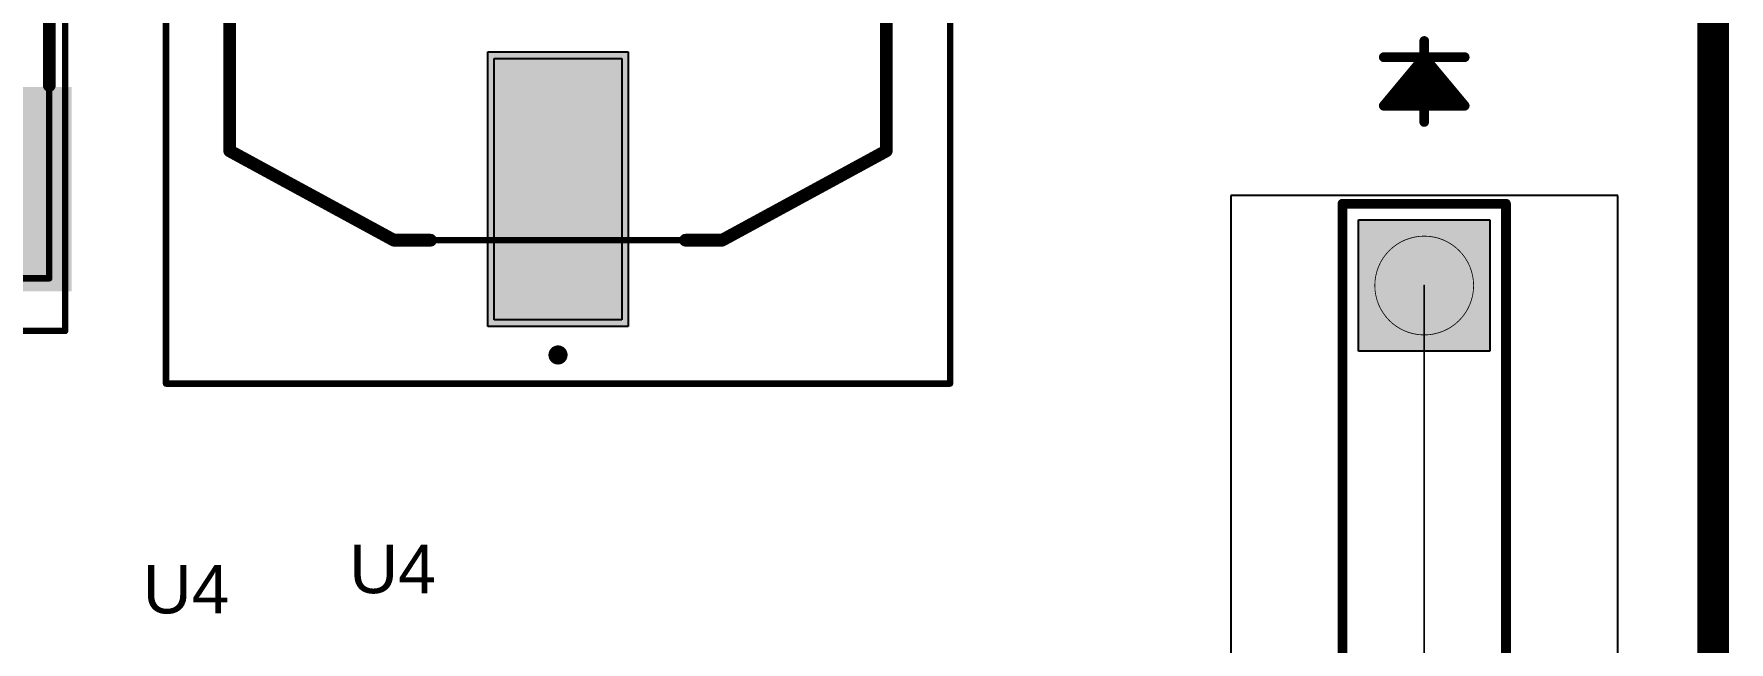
# Model space of a CAD drawing. Header units: millimetres. Extents: x 54 to 247, y 53 to 195.
# Drawn here: x 220 to 246.59, y 99.77 to 109.31 of the extents above; entities that cross this region are included whole.
import ezdxf

# ---------------------------------------------------------------- set-up
doc = ezdxf.new("R2010")
doc.units = ezdxf.units.MM
for name, color, linetype in [('BottomOverlay', 54, 'Continuous'), ('BottomPaste', 16, 'Continuous'), ('BottomSolder', 6, 'Continuous'), ('Mechanical1', 6, 'Continuous'), ('Mechanical10', 56, 'Continuous'), ('Mechanical11', 56, 'Continuous'), ('Mechanical12', 56, 'Continuous'), ('Mechanical13', 56, 'Continuous'), ('Mechanical14', 56, 'Continuous'), ('Mechanical15', 56, 'Continuous'), ('Mechanical4', 56, 'Continuous'), ('Mechanical5', 56, 'Continuous'), ('Mechanical6', 56, 'Continuous'), ('Mechanical9', 56, 'Continuous'), ('PadHoleLayer', 156, 'Continuous'), ('TopOverlay', 2, 'Continuous'), ('TopSolder', 216, 'Continuous')]:
    doc.layers.add(name, color=color, linetype=linetype)
doc.styles.add('Arial', font='arial.ttf', dxfattribs={"height": 0.2})

# ---------------------------------------------------------------- blocks, each defined once
blk = doc.blocks.new('WE_PD2_L_B_227')
at = {"layer": 'BottomPaste'}
blk.add_hatch(color=16, dxfattribs=at).paths.add_polyline_path([(-1, 3.75), (-1, -3.75), (-4, -3.75), (-4, 3.75)])
at = {"layer": 'BottomSolder'}
blk.add_hatch(color=6, dxfattribs=at).paths.add_polyline_path([(-0.898, 3.852), (-0.898, -3.852), (-4.102, -3.852), (-4.102, 3.852)])
at = {"layer": 'BottomOverlay', "const_width": 0.2}
blk.add_lwpolyline([(-0.875, -3.5), (0.875, -3.5)], dxfattribs=at)
at = {"layer": 'BottomOverlay', "const_width": 0.1}
blk.add_lwpolyline([(-0.925, -3.5, 1), (-0.825, -3.5, 1)], format="xyb", close=True, dxfattribs=at)
at = {"layer": 'Mechanical13', "const_width": 0.1}
for points in [[(-3.9, 3.5), (-3.9, -3.5)], [(-3.9, -3.5), (3.9, -3.5)]]:
    blk.add_lwpolyline(points, dxfattribs=at)
at = {"layer": 'Mechanical13', "const_width": 0.05}
blk.add_lwpolyline([(-3.925, -3.5, 1), (-3.875, -3.5, 1)], format="xyb", close=True, dxfattribs=at)
blk.add_lwpolyline([(-3.925, -3.5, 1), (-3.875, -3.5, 1)], format="xyb", close=True, dxfattribs=at)
at = {"layer": 'Mechanical15', "const_width": 0.1}
for points in [[(-4.725, 3.75), (-4.725, -3.75)], [(-4.725, -3.75), (4.725, -3.75)]]:
    blk.add_lwpolyline(points, dxfattribs=at)
at = {"layer": 'Mechanical15', "const_width": 0.05}
blk.add_lwpolyline([(-4.75, -3.75, 1), (-4.7, -3.75, 1)], format="xyb", close=True, dxfattribs=at)
blk.add_lwpolyline([(-4.75, -3.75, 1), (-4.7, -3.75, 1)], format="xyb", close=True, dxfattribs=at)
blk = doc.blocks.new('DO_201AD_STM_B_230')
at = {"layer": 'BottomSolder'}
blk.add_hatch(color=6, dxfattribs=at).paths.add_polyline_path([(-1.0287, 1.0287), (1.0287, 1.0287), (1.0287, -1.0287), (-1.0287, -1.0287)])
at = {"layer": 'PadHoleLayer'}
h = blk.add_hatch(color=156, dxfattribs=at)
edge = h.paths.add_edge_path()
edge.add_arc((0, 0), 0.7747, 0, 360)
at = {"layer": 'TopSolder'}
blk.add_hatch(color=216, dxfattribs=at).paths.add_polyline_path([(-1.0287, 1.0287), (1.0287, 1.0287), (1.0287, -1.0287), (-1.0287, -1.0287)])
at = {"layer": 'BottomOverlay', "const_width": 0.1524}
for points in [[(-3.5814, -0.635), (-3.5814, 0.635)], [(-3.5814, 0), (-2.8194, 0.635)], [(-3.5814, 0), (-2.8194, 0.508)], [(-2.8194, -0.635), (-2.8194, 0.635)], [(-3.5814, 0), (-2.8194, 0.381)], [(-3.5814, 0), (-2.8194, 0.254)], [(-2.5654, 0), (-3.8354, 0)], [(-3.5814, 0), (-2.8194, 0.127)], [(-2.8194, -0.635), (-3.5814, 0)], [(-2.8194, -0.508), (-3.5814, 0)], [(-2.8194, -0.381), (-3.5814, 0)], [(-2.8194, -0.254), (-3.5814, 0)], [(-2.8194, -0.127), (-3.5814, 0)]]:
    blk.add_lwpolyline(points, dxfattribs=at)
at = {"layer": 'BottomOverlay', "const_width": 0.0762}
for points in [[(-3.6195, 0.635, 1), (-3.5433, 0.635, 1)], [(-2.8575, 0.635, 1), (-2.7813, 0.635, 1)], [(-2.8575, 0.635, 1), (-2.7813, 0.635, 1)], [(-2.8575, 0.508, 1), (-2.7813, 0.508, 1)], [(-2.8575, 0.381, 1), (-2.7813, 0.381, 1)], [(-2.8575, 0.254, 1), (-2.7813, 0.254, 1)], [(-3.8735, 0, 1), (-3.7973, 0, 1)], [(-3.6195, 0, 1), (-3.5433, 0, 1)], [(-3.6195, 0, 1), (-3.5433, 0, 1)], [(-3.6195, 0, 1), (-3.5433, 0, 1)], [(-3.6195, 0, 1), (-3.5433, 0, 1)], [(-3.6195, 0, 1), (-3.5433, 0, 1)], [(-3.6195, 0, 1), (-3.5433, 0, 1)], [(-3.6195, 0, 1), (-3.5433, 0, 1)], [(-3.6195, 0, 1), (-3.5433, 0, 1)], [(-3.6195, 0, 1), (-3.5433, 0, 1)], [(-3.6195, 0, 1), (-3.5433, 0, 1)], [(-2.8575, 0.127, 1), (-2.7813, 0.127, 1)], [(-2.6035, 0, 1), (-2.5273, 0, 1)], [(-2.8575, -0.127, 1), (-2.7813, -0.127, 1)], [(-2.8575, -0.254, 1), (-2.7813, -0.254, 1)], [(-2.8575, -0.381, 1), (-2.7813, -0.381, 1)], [(-2.8575, -0.508, 1), (-2.7813, -0.508, 1)], [(-3.6195, -0.635, 1), (-3.5433, -0.635, 1)], [(-2.8575, -0.635, 1), (-2.7813, -0.635, 1)], [(-2.8575, -0.635, 1), (-2.7813, -0.635, 1)]]:
    blk.add_lwpolyline(points, format="xyb", close=True, dxfattribs=at)
at = {"layer": 'Mechanical13', "const_width": 0.0254}
for points in [[(-3.5814, -0.635), (-3.5814, 0.635)], [(-3.5814, 0), (-2.8194, 0.635)], [(-2.8194, -0.635), (-2.8194, 0.635)], [(-3.5814, 0), (-2.8194, 0.508)], [(-3.5814, 0), (-2.8194, 0.381)], [(-3.5814, 0), (-2.8194, 0.254)], [(-2.5654, 0), (-3.8354, 0)], [(-3.5814, 0), (-2.8194, 0.127)], [(-2.8194, -0.635), (-3.5814, 0)], [(-2.8194, -0.508), (-3.5814, 0)], [(-2.8194, -0.381), (-3.5814, 0)], [(-2.8194, -0.254), (-3.5814, 0)], [(-2.8194, -0.127), (-3.5814, 0)], [(6.1976, 0), (0, 0)]]:
    blk.add_lwpolyline(points, dxfattribs=at)
at = {"layer": 'Mechanical13', "const_width": 0.0127}
for points in [[(-3.58775, 0.635, 1), (-3.57505, 0.635, 1)], [(-2.82575, 0.635, 1), (-2.81305, 0.635, 1)], [(-2.82575, 0.635, 1), (-2.81305, 0.635, 1)], [(-2.82575, 0.508, 1), (-2.81305, 0.508, 1)], [(-2.82575, 0.381, 1), (-2.81305, 0.381, 1)], [(-2.82575, 0.254, 1), (-2.81305, 0.254, 1)], [(-3.84175, 0, 1), (-3.82905, 0, 1)], [(-3.58775, 0, 1), (-3.57505, 0, 1)], [(-3.58775, 0, 1), (-3.57505, 0, 1)], [(-3.58775, 0, 1), (-3.57505, 0, 1)], [(-3.58775, 0, 1), (-3.57505, 0, 1)], [(-3.58775, 0, 1), (-3.57505, 0, 1)], [(-3.58775, 0, 1), (-3.57505, 0, 1)], [(-3.58775, 0, 1), (-3.57505, 0, 1)], [(-3.58775, 0, 1), (-3.57505, 0, 1)], [(-3.58775, 0, 1), (-3.57505, 0, 1)], [(-3.58775, 0, 1), (-3.57505, 0, 1)], [(-2.82575, 0.127, 1), (-2.81305, 0.127, 1)], [(-2.57175, 0, 1), (-2.55905, 0, 1)], [(-0.00635, 0, 1), (0.00635, 0, 1)], [(-2.82575, -0.127, 1), (-2.81305, -0.127, 1)], [(-2.82575, -0.254, 1), (-2.81305, -0.254, 1)], [(-2.82575, -0.381, 1), (-2.81305, -0.381, 1)], [(-2.82575, -0.508, 1), (-2.81305, -0.508, 1)], [(-3.58775, -0.635, 1), (-3.57505, -0.635, 1)], [(-2.82575, -0.635, 1), (-2.81305, -0.635, 1)], [(-2.82575, -0.635, 1), (-2.81305, -0.635, 1)]]:
    blk.add_lwpolyline(points, format="xyb", close=True, dxfattribs=at)
at = {"layer": 'Mechanical15'}
for p, q in [((5.9436, 1.2827), (-1.2827, 1.2827)), ((-1.2827, 1.2827), (-1.2827, -1.2827)), ((-1.2827, -1.2827), (5.9436, -1.2827))]:
    blk.add_line(p, q, dxfattribs=at)
at = {"layer": 'Mechanical15', "const_width": 0.1524}
for points in [[(-1.2827, -1.2827), (-1.2827, 1.2827)], [(5.9436, 1.2827), (-1.2827, 1.2827)], [(5.9436, -1.2827), (-1.2827, -1.2827)]]:
    blk.add_lwpolyline(points, dxfattribs=at)
at = {"layer": 'Mechanical15', "const_width": 0.0762}
for points in [[(-1.3208, 1.2827, 1), (-1.2446, 1.2827, 1)], [(-1.3208, 1.2827, 1), (-1.2446, 1.2827, 1)], [(-1.3208, -1.2827, 1), (-1.2446, -1.2827, 1)], [(-1.3208, -1.2827, 1), (-1.2446, -1.2827, 1)]]:
    blk.add_lwpolyline(points, format="xyb", close=True, dxfattribs=at)
at = {"layer": 'Mechanical4'}
for p, q in [((23.3045, 3.0353), (-1.4097, 3.0353)), ((-1.4097, 3.0353), (-1.4097, -3.0353)), ((-1.4097, -3.0353), (23.3045, -3.0353))]:
    blk.add_line(p, q, dxfattribs=at)
blk = doc.blocks.new('EEEFK1V331P_B_235')
at = {"layer": 'BottomPaste'}
blk.add_hatch(color=16, dxfattribs=at).paths.add_polyline_path([(1, 6.4), (1, 2.3), (-1, 2.3), (-1, 6.4)])
at = {"layer": 'BottomSolder'}
blk.add_hatch(color=6, dxfattribs=at).paths.add_polyline_path([(1.102, 6.502), (1.102, 2.198), (-1.102, 2.198), (-1.102, 6.502)])
at = {"layer": 'BottomOverlay', "const_width": 0.2}
for points in [[(0, 6.9, -1), (0, 7)], [(0, 6.9, -1), (0, 7)], [(0, 7, -1), (0, 6.9)]]:
    blk.add_lwpolyline(points, format="xyb", dxfattribs=at)
at = {"layer": 'BottomOverlay', "const_width": 0.1}
for points in [[(-0.05, 7, 1), (0.05, 7, 1)], [(-0.05, 7, 1), (0.05, 7, 1)], [(-0.05, 7, 1), (0.05, 7, 1)], [(-0.05, 6.9, 1), (0.05, 6.9, 1)], [(-0.05, 6.9, 1), (0.05, 6.9, 1)], [(-0.05, 6.9, 1), (0.05, 6.9, 1)], [(-2.625, 5.15, 1), (-2.525, 5.15, 1)], [(-2.625, 5.15, 1), (-2.525, 5.15, 1)], [(-2.05, 5.15, 1), (-1.95, 5.15, 1)], [(1.95, 5.15, 1), (2.05, 5.15, 1)], [(2.525, 5.15, 1), (2.625, 5.15, 1)], [(2.525, 5.15, 1), (2.625, 5.15, 1)], [(-5.2, 3.75, 1), (-5.1, 3.75, 1)], [(-5.2, 3.75, 1), (-5.1, 3.75, 1)], [(5.1, 3.75, 1), (5.2, 3.75, 1)], [(5.1, 3.75, 1), (5.2, 3.75, 1)]]:
    blk.add_lwpolyline(points, format="xyb", close=True, dxfattribs=at)
at = {"layer": 'BottomOverlay', "const_width": 0.2}
for points in [[(-2.575, 5.15), (-5.15, 3.75)], [(-2, 5.15), (-2.575, 5.15)], [(2.575, 5.15), (2, 5.15)], [(5.15, 3.75), (2.575, 5.15)], [(-5.15, 3.75), (-5.15, -5.15)], [(5.15, 3.75), (5.15, -5.15)]]:
    blk.add_lwpolyline(points, dxfattribs=at)
at = {"layer": 'Mechanical13', "const_width": 0.1}
for points in [[(-2.575, 5.15), (-5.15, 3.75)], [(2.575, 5.15), (-2.575, 5.15)], [(5.15, 3.75), (2.575, 5.15)], [(-5.15, 3.75), (-5.15, -5.15)], [(5.15, 3.75), (5.15, -5.15)]]:
    blk.add_lwpolyline(points, dxfattribs=at)
at = {"layer": 'Mechanical13', "const_width": 0.05}
for points in [[(-2.6, 5.15, 1), (-2.55, 5.15, 1)], [(-2.6, 5.15, 1), (-2.55, 5.15, 1)], [(2.55, 5.15, 1), (2.6, 5.15, 1)], [(2.55, 5.15, 1), (2.6, 5.15, 1)], [(-5.175, 3.75, 1), (-5.125, 3.75, 1)], [(-5.175, 3.75, 1), (-5.125, 3.75, 1)], [(5.125, 3.75, 1), (5.175, 3.75, 1)], [(5.125, 3.75, 1), (5.175, 3.75, 1)]]:
    blk.add_lwpolyline(points, format="xyb", close=True, dxfattribs=at)
at = {"layer": 'Mechanical15', "const_width": 0.1}
for points in [[(6.15, 7.4), (-6.15, 7.4)], [(-6.15, 7.4), (-6.15, -7.4)], [(6.15, 7.4), (6.15, -7.4)]]:
    blk.add_lwpolyline(points, dxfattribs=at)
at = {"layer": 'Mechanical15', "const_width": 0.05}
for points in [[(-6.175, 7.4, 1), (-6.125, 7.4, 1)], [(-6.175, 7.4, 1), (-6.125, 7.4, 1)], [(6.125, 7.4, 1), (6.175, 7.4, 1)], [(6.125, 7.4, 1), (6.175, 7.4, 1)]]:
    blk.add_lwpolyline(points, format="xyb", close=True, dxfattribs=at)

msp = doc.modelspace()

# ---------------------------------------------------------------- hatches: boundary and pattern name
at = {"layer": 'Mechanical14'}
h = msp.add_hatch(color=56, dxfattribs=at)
edge = h.paths.add_edge_path()
edge.add_arc((241.808, 109.195), 0.0381, 0, 360)
h = msp.add_hatch(color=56, dxfattribs=at)
edge = h.paths.add_edge_path()
edge.add_arc((241.173, 108.941), 0.0381, 0, 360)
h = msp.add_hatch(color=56, dxfattribs=at)
edge = h.paths.add_edge_path()
edge.add_arc((241.808, 108.941), 0.0381, 0, 360)
h = msp.add_hatch(color=56, dxfattribs=at)
edge = h.paths.add_edge_path()
edge.add_arc((241.808, 108.941), 0.0381, 0, 360)
h = msp.add_hatch(color=56, dxfattribs=at)
edge = h.paths.add_edge_path()
edge.add_arc((241.808, 108.941), 0.0381, 0, 360)
h = msp.add_hatch(color=56, dxfattribs=at)
edge = h.paths.add_edge_path()
edge.add_arc((241.808, 108.941), 0.0381, 0, 360)
h = msp.add_hatch(color=56, dxfattribs=at)
edge = h.paths.add_edge_path()
edge.add_arc((241.808, 108.941), 0.0381, 0, 360)
h = msp.add_hatch(color=56, dxfattribs=at)
edge = h.paths.add_edge_path()
edge.add_arc((241.808, 108.941), 0.0381, 0, 360)
h = msp.add_hatch(color=56, dxfattribs=at)
edge = h.paths.add_edge_path()
edge.add_arc((241.808, 108.941), 0.0381, 0, 360)
h = msp.add_hatch(color=56, dxfattribs=at)
edge = h.paths.add_edge_path()
edge.add_arc((241.808, 108.941), 0.0381, 0, 360)
h = msp.add_hatch(color=56, dxfattribs=at)
edge = h.paths.add_edge_path()
edge.add_arc((241.808, 108.941), 0.0381, 0, 360)
h = msp.add_hatch(color=56, dxfattribs=at)
edge = h.paths.add_edge_path()
edge.add_arc((241.808, 108.941), 0.0381, 0, 360)
h = msp.add_hatch(color=56, dxfattribs=at)
edge = h.paths.add_edge_path()
edge.add_arc((242.443, 108.941), 0.0381, 0, 360)
h = msp.add_hatch(color=56, dxfattribs=at)
edge = h.paths.add_edge_path()
edge.add_arc((241.173, 108.179), 0.0381, 0, 360)
h = msp.add_hatch(color=56, dxfattribs=at)
edge = h.paths.add_edge_path()
edge.add_arc((241.173, 108.179), 0.0381, 0, 360)
h = msp.add_hatch(color=56, dxfattribs=at)
edge = h.paths.add_edge_path()
edge.add_arc((241.3, 108.179), 0.0381, 0, 360)
h = msp.add_hatch(color=56, dxfattribs=at)
edge = h.paths.add_edge_path()
edge.add_arc((241.427, 108.179), 0.0381, 0, 360)
h = msp.add_hatch(color=56, dxfattribs=at)
edge = h.paths.add_edge_path()
edge.add_arc((241.554, 108.179), 0.0381, 0, 360)
h = msp.add_hatch(color=56, dxfattribs=at)
edge = h.paths.add_edge_path()
edge.add_arc((241.681, 108.179), 0.0381, 0, 360)
h = msp.add_hatch(color=56, dxfattribs=at)
edge = h.paths.add_edge_path()
edge.add_arc((241.935, 108.179), 0.0381, 0, 360)
h = msp.add_hatch(color=56, dxfattribs=at)
edge = h.paths.add_edge_path()
edge.add_arc((242.062, 108.179), 0.0381, 0, 360)
h = msp.add_hatch(color=56, dxfattribs=at)
edge = h.paths.add_edge_path()
edge.add_arc((242.189, 108.179), 0.0381, 0, 360)
h = msp.add_hatch(color=56, dxfattribs=at)
edge = h.paths.add_edge_path()
edge.add_arc((242.316, 108.179), 0.0381, 0, 360)
h = msp.add_hatch(color=56, dxfattribs=at)
edge = h.paths.add_edge_path()
edge.add_arc((242.443, 108.179), 0.0381, 0, 360)
h = msp.add_hatch(color=56, dxfattribs=at)
edge = h.paths.add_edge_path()
edge.add_arc((242.443, 108.179), 0.0381, 0, 360)
h = msp.add_hatch(color=56, dxfattribs=at)
edge = h.paths.add_edge_path()
edge.add_arc((241.808, 107.925), 0.0381, 0, 360)
h = msp.add_hatch(color=56, dxfattribs=at)
edge = h.paths.add_edge_path()
edge.add_arc((223.069, 107.47), 0.05, 0, 360)
h = msp.add_hatch(color=56, dxfattribs=at)
edge = h.paths.add_edge_path()
edge.add_arc((223.069, 107.47), 0.05, 0, 360)
h = msp.add_hatch(color=56, dxfattribs=at)
edge = h.paths.add_edge_path()
edge.add_arc((233.369, 107.47), 0.05, 0, 360)
h = msp.add_hatch(color=56, dxfattribs=at)
edge = h.paths.add_edge_path()
edge.add_arc((233.369, 107.47), 0.05, 0, 360)
h = msp.add_hatch(color=56, dxfattribs=at)
edge = h.paths.add_edge_path()
edge.add_arc((225.644, 106.07), 0.05, 0, 360)
h = msp.add_hatch(color=56, dxfattribs=at)
edge = h.paths.add_edge_path()
edge.add_arc((225.644, 106.07), 0.05, 0, 360)
h = msp.add_hatch(color=56, dxfattribs=at)
edge = h.paths.add_edge_path()
edge.add_arc((226.219, 106.07), 0.05, 0, 360)
h = msp.add_hatch(color=56, dxfattribs=at)
edge = h.paths.add_edge_path()
edge.add_arc((230.219, 106.07), 0.05, 0, 360)
h = msp.add_hatch(color=56, dxfattribs=at)
edge = h.paths.add_edge_path()
edge.add_arc((230.794, 106.07), 0.05, 0, 360)
h = msp.add_hatch(color=56, dxfattribs=at)
edge = h.paths.add_edge_path()
edge.add_arc((230.794, 106.07), 0.05, 0, 360)
h = msp.add_hatch(color=56, dxfattribs=at)
edge = h.paths.add_edge_path()
edge.add_arc((228.219, 104.32), 0.05, 0, 360)
h = msp.add_hatch(color=56, dxfattribs=at)
edge = h.paths.add_edge_path()
edge.add_arc((228.219, 104.32), 0.05, 0, 360)
h = msp.add_hatch(color=56, dxfattribs=at)
edge = h.paths.add_edge_path()
edge.add_arc((228.219, 104.32), 0.05, 0, 360)
h = msp.add_hatch(color=56, dxfattribs=at)
edge = h.paths.add_edge_path()
edge.add_arc((228.219, 104.22), 0.05, 0, 360)
h = msp.add_hatch(color=56, dxfattribs=at)
edge = h.paths.add_edge_path()
edge.add_arc((228.219, 104.22), 0.05, 0, 360)
h = msp.add_hatch(color=56, dxfattribs=at)
edge = h.paths.add_edge_path()
edge.add_arc((228.219, 104.22), 0.05, 0, 360)
at = {"layer": 'Mechanical4'}
h = msp.add_hatch(color=56, dxfattribs=at)
edge = h.paths.add_edge_path()
edge.add_arc((240.525, 106.642), 0.0381, 0, 360)
h = msp.add_hatch(color=56, dxfattribs=at)
edge = h.paths.add_edge_path()
edge.add_arc((240.525, 106.642), 0.0381, 0, 360)
h = msp.add_hatch(color=56, dxfattribs=at)
edge = h.paths.add_edge_path()
edge.add_arc((243.091, 106.642), 0.0381, 0, 360)
h = msp.add_hatch(color=56, dxfattribs=at)
edge = h.paths.add_edge_path()
edge.add_arc((243.091, 106.642), 0.0381, 0, 360)
at = {"layer": 'Mechanical5'}
h = msp.add_hatch(color=56, dxfattribs=at)
edge = h.paths.add_edge_path()
edge.add_arc((241.808, 109.195), 0.00635, 0, 360)
h = msp.add_hatch(color=56, dxfattribs=at)
edge = h.paths.add_edge_path()
edge.add_arc((241.173, 108.941), 0.00635, 0, 360)
h = msp.add_hatch(color=56, dxfattribs=at)
edge = h.paths.add_edge_path()
edge.add_arc((241.808, 108.941), 0.00635, 0, 360)
h = msp.add_hatch(color=56, dxfattribs=at)
edge = h.paths.add_edge_path()
edge.add_arc((241.808, 108.941), 0.00635, 0, 360)
h = msp.add_hatch(color=56, dxfattribs=at)
edge = h.paths.add_edge_path()
edge.add_arc((241.808, 108.941), 0.00635, 0, 360)
h = msp.add_hatch(color=56, dxfattribs=at)
edge = h.paths.add_edge_path()
edge.add_arc((241.808, 108.941), 0.00635, 0, 360)
h = msp.add_hatch(color=56, dxfattribs=at)
edge = h.paths.add_edge_path()
edge.add_arc((241.808, 108.941), 0.00635, 0, 360)
h = msp.add_hatch(color=56, dxfattribs=at)
edge = h.paths.add_edge_path()
edge.add_arc((241.808, 108.941), 0.00635, 0, 360)
h = msp.add_hatch(color=56, dxfattribs=at)
edge = h.paths.add_edge_path()
edge.add_arc((241.808, 108.941), 0.00635, 0, 360)
h = msp.add_hatch(color=56, dxfattribs=at)
edge = h.paths.add_edge_path()
edge.add_arc((241.808, 108.941), 0.00635, 0, 360)
h = msp.add_hatch(color=56, dxfattribs=at)
edge = h.paths.add_edge_path()
edge.add_arc((241.808, 108.941), 0.00635, 0, 360)
h = msp.add_hatch(color=56, dxfattribs=at)
edge = h.paths.add_edge_path()
edge.add_arc((241.808, 108.941), 0.00635, 0, 360)
h = msp.add_hatch(color=56, dxfattribs=at)
edge = h.paths.add_edge_path()
edge.add_arc((242.443, 108.941), 0.00635, 0, 360)
h = msp.add_hatch(color=56, dxfattribs=at)
edge = h.paths.add_edge_path()
edge.add_arc((241.173, 108.179), 0.00635, 0, 360)
h = msp.add_hatch(color=56, dxfattribs=at)
edge = h.paths.add_edge_path()
edge.add_arc((241.173, 108.179), 0.00635, 0, 360)
h = msp.add_hatch(color=56, dxfattribs=at)
edge = h.paths.add_edge_path()
edge.add_arc((241.3, 108.179), 0.00635, 0, 360)
h = msp.add_hatch(color=56, dxfattribs=at)
edge = h.paths.add_edge_path()
edge.add_arc((241.427, 108.179), 0.00635, 0, 360)
h = msp.add_hatch(color=56, dxfattribs=at)
edge = h.paths.add_edge_path()
edge.add_arc((241.554, 108.179), 0.00635, 0, 360)
h = msp.add_hatch(color=56, dxfattribs=at)
edge = h.paths.add_edge_path()
edge.add_arc((241.681, 108.179), 0.00635, 0, 360)
h = msp.add_hatch(color=56, dxfattribs=at)
edge = h.paths.add_edge_path()
edge.add_arc((241.935, 108.179), 0.00635, 0, 360)
h = msp.add_hatch(color=56, dxfattribs=at)
edge = h.paths.add_edge_path()
edge.add_arc((242.062, 108.179), 0.00635, 0, 360)
h = msp.add_hatch(color=56, dxfattribs=at)
edge = h.paths.add_edge_path()
edge.add_arc((242.189, 108.179), 0.00635, 0, 360)
h = msp.add_hatch(color=56, dxfattribs=at)
edge = h.paths.add_edge_path()
edge.add_arc((242.316, 108.179), 0.00635, 0, 360)
h = msp.add_hatch(color=56, dxfattribs=at)
edge = h.paths.add_edge_path()
edge.add_arc((242.443, 108.179), 0.00635, 0, 360)
h = msp.add_hatch(color=56, dxfattribs=at)
edge = h.paths.add_edge_path()
edge.add_arc((242.443, 108.179), 0.00635, 0, 360)
h = msp.add_hatch(color=56, dxfattribs=at)
edge = h.paths.add_edge_path()
edge.add_arc((241.808, 107.925), 0.00635, 0, 360)
h = msp.add_hatch(color=56, dxfattribs=at)
edge = h.paths.add_edge_path()
edge.add_arc((241.808, 105.359), 0.00635, 0, 360)
at = {"layer": 'PadHoleLayer'}
h = msp.add_hatch(color=156, dxfattribs=at)
edge = h.paths.add_edge_path()
edge.add_arc((241.808, 109.195), 0.0381, 0, 360)
h = msp.add_hatch(color=156, dxfattribs=at)
edge = h.paths.add_edge_path()
edge.add_arc((241.808, 109.195), 0.00635, 0, 360)
h = msp.add_hatch(color=156, dxfattribs=at)
edge = h.paths.add_edge_path()
edge.add_arc((241.173, 108.941), 0.0381, 0, 360)
h = msp.add_hatch(color=156, dxfattribs=at)
edge = h.paths.add_edge_path()
edge.add_arc((241.173, 108.941), 0.00635, 0, 360)
h = msp.add_hatch(color=156, dxfattribs=at)
edge = h.paths.add_edge_path()
edge.add_arc((241.808, 108.941), 0.0381, 0, 360)
h = msp.add_hatch(color=156, dxfattribs=at)
edge = h.paths.add_edge_path()
edge.add_arc((241.808, 108.941), 0.0381, 0, 360)
h = msp.add_hatch(color=156, dxfattribs=at)
edge = h.paths.add_edge_path()
edge.add_arc((241.808, 108.941), 0.0381, 0, 360)
h = msp.add_hatch(color=156, dxfattribs=at)
edge = h.paths.add_edge_path()
edge.add_arc((241.808, 108.941), 0.0381, 0, 360)
h = msp.add_hatch(color=156, dxfattribs=at)
edge = h.paths.add_edge_path()
edge.add_arc((241.808, 108.941), 0.0381, 0, 360)
h = msp.add_hatch(color=156, dxfattribs=at)
edge = h.paths.add_edge_path()
edge.add_arc((241.808, 108.941), 0.0381, 0, 360)
h = msp.add_hatch(color=156, dxfattribs=at)
edge = h.paths.add_edge_path()
edge.add_arc((241.808, 108.941), 0.0381, 0, 360)
h = msp.add_hatch(color=156, dxfattribs=at)
edge = h.paths.add_edge_path()
edge.add_arc((241.808, 108.941), 0.0381, 0, 360)
h = msp.add_hatch(color=156, dxfattribs=at)
edge = h.paths.add_edge_path()
edge.add_arc((241.808, 108.941), 0.0381, 0, 360)
h = msp.add_hatch(color=156, dxfattribs=at)
edge = h.paths.add_edge_path()
edge.add_arc((241.808, 108.941), 0.0381, 0, 360)
h = msp.add_hatch(color=156, dxfattribs=at)
edge = h.paths.add_edge_path()
edge.add_arc((241.808, 108.941), 0.00635, 0, 360)
h = msp.add_hatch(color=156, dxfattribs=at)
edge = h.paths.add_edge_path()
edge.add_arc((241.808, 108.941), 0.00635, 0, 360)
h = msp.add_hatch(color=156, dxfattribs=at)
edge = h.paths.add_edge_path()
edge.add_arc((241.808, 108.941), 0.00635, 0, 360)
h = msp.add_hatch(color=156, dxfattribs=at)
edge = h.paths.add_edge_path()
edge.add_arc((241.808, 108.941), 0.00635, 0, 360)
h = msp.add_hatch(color=156, dxfattribs=at)
edge = h.paths.add_edge_path()
edge.add_arc((241.808, 108.941), 0.00635, 0, 360)
h = msp.add_hatch(color=156, dxfattribs=at)
edge = h.paths.add_edge_path()
edge.add_arc((241.808, 108.941), 0.00635, 0, 360)
h = msp.add_hatch(color=156, dxfattribs=at)
edge = h.paths.add_edge_path()
edge.add_arc((241.808, 108.941), 0.00635, 0, 360)
h = msp.add_hatch(color=156, dxfattribs=at)
edge = h.paths.add_edge_path()
edge.add_arc((241.808, 108.941), 0.00635, 0, 360)
h = msp.add_hatch(color=156, dxfattribs=at)
edge = h.paths.add_edge_path()
edge.add_arc((241.808, 108.941), 0.00635, 0, 360)
h = msp.add_hatch(color=156, dxfattribs=at)
edge = h.paths.add_edge_path()
edge.add_arc((241.808, 108.941), 0.00635, 0, 360)
h = msp.add_hatch(color=156, dxfattribs=at)
edge = h.paths.add_edge_path()
edge.add_arc((242.443, 108.941), 0.0381, 0, 360)
h = msp.add_hatch(color=156, dxfattribs=at)
edge = h.paths.add_edge_path()
edge.add_arc((242.443, 108.941), 0.00635, 0, 360)
h = msp.add_hatch(color=156, dxfattribs=at)
edge = h.paths.add_edge_path()
edge.add_arc((241.173, 108.179), 0.0381, 0, 360)
h = msp.add_hatch(color=156, dxfattribs=at)
edge = h.paths.add_edge_path()
edge.add_arc((241.173, 108.179), 0.0381, 0, 360)
h = msp.add_hatch(color=156, dxfattribs=at)
edge = h.paths.add_edge_path()
edge.add_arc((241.173, 108.179), 0.00635, 0, 360)
h = msp.add_hatch(color=156, dxfattribs=at)
edge = h.paths.add_edge_path()
edge.add_arc((241.173, 108.179), 0.00635, 0, 360)
h = msp.add_hatch(color=156, dxfattribs=at)
edge = h.paths.add_edge_path()
edge.add_arc((241.3, 108.179), 0.0381, 0, 360)
h = msp.add_hatch(color=156, dxfattribs=at)
edge = h.paths.add_edge_path()
edge.add_arc((241.3, 108.179), 0.00635, 0, 360)
h = msp.add_hatch(color=156, dxfattribs=at)
edge = h.paths.add_edge_path()
edge.add_arc((241.427, 108.179), 0.0381, 0, 360)
h = msp.add_hatch(color=156, dxfattribs=at)
edge = h.paths.add_edge_path()
edge.add_arc((241.427, 108.179), 0.00635, 0, 360)
h = msp.add_hatch(color=156, dxfattribs=at)
edge = h.paths.add_edge_path()
edge.add_arc((241.554, 108.179), 0.0381, 0, 360)
h = msp.add_hatch(color=156, dxfattribs=at)
edge = h.paths.add_edge_path()
edge.add_arc((241.554, 108.179), 0.00635, 0, 360)
h = msp.add_hatch(color=156, dxfattribs=at)
edge = h.paths.add_edge_path()
edge.add_arc((241.681, 108.179), 0.0381, 0, 360)
h = msp.add_hatch(color=156, dxfattribs=at)
edge = h.paths.add_edge_path()
edge.add_arc((241.681, 108.179), 0.00635, 0, 360)
h = msp.add_hatch(color=156, dxfattribs=at)
edge = h.paths.add_edge_path()
edge.add_arc((241.935, 108.179), 0.0381, 0, 360)
h = msp.add_hatch(color=156, dxfattribs=at)
edge = h.paths.add_edge_path()
edge.add_arc((241.935, 108.179), 0.00635, 0, 360)
h = msp.add_hatch(color=156, dxfattribs=at)
edge = h.paths.add_edge_path()
edge.add_arc((242.062, 108.179), 0.0381, 0, 360)
h = msp.add_hatch(color=156, dxfattribs=at)
edge = h.paths.add_edge_path()
edge.add_arc((242.062, 108.179), 0.00635, 0, 360)
h = msp.add_hatch(color=156, dxfattribs=at)
edge = h.paths.add_edge_path()
edge.add_arc((242.189, 108.179), 0.0381, 0, 360)
h = msp.add_hatch(color=156, dxfattribs=at)
edge = h.paths.add_edge_path()
edge.add_arc((242.189, 108.179), 0.00635, 0, 360)
h = msp.add_hatch(color=156, dxfattribs=at)
edge = h.paths.add_edge_path()
edge.add_arc((242.316, 108.179), 0.0381, 0, 360)
h = msp.add_hatch(color=156, dxfattribs=at)
edge = h.paths.add_edge_path()
edge.add_arc((242.316, 108.179), 0.00635, 0, 360)
h = msp.add_hatch(color=156, dxfattribs=at)
edge = h.paths.add_edge_path()
edge.add_arc((242.443, 108.179), 0.0381, 0, 360)
h = msp.add_hatch(color=156, dxfattribs=at)
edge = h.paths.add_edge_path()
edge.add_arc((242.443, 108.179), 0.0381, 0, 360)
h = msp.add_hatch(color=156, dxfattribs=at)
edge = h.paths.add_edge_path()
edge.add_arc((242.443, 108.179), 0.00635, 0, 360)
h = msp.add_hatch(color=156, dxfattribs=at)
edge = h.paths.add_edge_path()
edge.add_arc((242.443, 108.179), 0.00635, 0, 360)
h = msp.add_hatch(color=156, dxfattribs=at)
edge = h.paths.add_edge_path()
edge.add_arc((241.808, 107.925), 0.0381, 0, 360)
h = msp.add_hatch(color=156, dxfattribs=at)
edge = h.paths.add_edge_path()
edge.add_arc((241.808, 107.925), 0.00635, 0, 360)
h = msp.add_hatch(color=156, dxfattribs=at)
edge = h.paths.add_edge_path()
edge.add_arc((223.069, 107.47), 0.05, 0, 360)
h = msp.add_hatch(color=156, dxfattribs=at)
edge = h.paths.add_edge_path()
edge.add_arc((223.069, 107.47), 0.05, 0, 360)
h = msp.add_hatch(color=156, dxfattribs=at)
edge = h.paths.add_edge_path()
edge.add_arc((233.369, 107.47), 0.05, 0, 360)
h = msp.add_hatch(color=156, dxfattribs=at)
edge = h.paths.add_edge_path()
edge.add_arc((233.369, 107.47), 0.05, 0, 360)
h = msp.add_hatch(color=156, dxfattribs=at)
edge = h.paths.add_edge_path()
edge.add_arc((240.525, 106.642), 0.0381, 0, 360)
h = msp.add_hatch(color=156, dxfattribs=at)
edge = h.paths.add_edge_path()
edge.add_arc((240.525, 106.642), 0.0381, 0, 360)
h = msp.add_hatch(color=156, dxfattribs=at)
edge = h.paths.add_edge_path()
edge.add_arc((243.091, 106.642), 0.0381, 0, 360)
h = msp.add_hatch(color=156, dxfattribs=at)
edge = h.paths.add_edge_path()
edge.add_arc((243.091, 106.642), 0.0381, 0, 360)
h = msp.add_hatch(color=156, dxfattribs=at)
edge = h.paths.add_edge_path()
edge.add_arc((225.644, 106.07), 0.05, 0, 360)
h = msp.add_hatch(color=156, dxfattribs=at)
edge = h.paths.add_edge_path()
edge.add_arc((225.644, 106.07), 0.05, 0, 360)
h = msp.add_hatch(color=156, dxfattribs=at)
edge = h.paths.add_edge_path()
edge.add_arc((226.219, 106.07), 0.05, 0, 360)
h = msp.add_hatch(color=156, dxfattribs=at)
edge = h.paths.add_edge_path()
edge.add_arc((230.219, 106.07), 0.05, 0, 360)
h = msp.add_hatch(color=156, dxfattribs=at)
edge = h.paths.add_edge_path()
edge.add_arc((230.794, 106.07), 0.05, 0, 360)
h = msp.add_hatch(color=156, dxfattribs=at)
edge = h.paths.add_edge_path()
edge.add_arc((230.794, 106.07), 0.05, 0, 360)
h = msp.add_hatch(color=156, dxfattribs=at)
edge = h.paths.add_edge_path()
edge.add_arc((241.808, 105.359), 0.00635, 0, 360)
h = msp.add_hatch(color=156, dxfattribs=at)
edge = h.paths.add_edge_path()
edge.add_arc((228.219, 104.32), 0.05, 0, 360)
h = msp.add_hatch(color=156, dxfattribs=at)
edge = h.paths.add_edge_path()
edge.add_arc((228.219, 104.32), 0.05, 0, 360)
h = msp.add_hatch(color=156, dxfattribs=at)
edge = h.paths.add_edge_path()
edge.add_arc((228.219, 104.32), 0.05, 0, 360)
h = msp.add_hatch(color=156, dxfattribs=at)
edge = h.paths.add_edge_path()
edge.add_arc((228.219, 104.22), 0.05, 0, 360)
h = msp.add_hatch(color=156, dxfattribs=at)
edge = h.paths.add_edge_path()
edge.add_arc((228.219, 104.22), 0.05, 0, 360)
h = msp.add_hatch(color=156, dxfattribs=at)
edge = h.paths.add_edge_path()
edge.add_arc((228.219, 104.22), 0.05, 0, 360)

# ---------------------------------------------------------------- linework, layer by layer
at = {"layer": 'Mechanical1', "const_width": 0.5}
msp.add_lwpolyline([(246.341, 53.061), (246.341, 177.775)], dxfattribs=at)
at = {"layer": 'Mechanical10'}
for p, q in [((240.779, 104.331), (240.779, 106.388)), ((240.779, 106.388), (242.837, 106.388)), ((242.837, 106.388), (242.837, 104.331)), ((242.837, 104.331), (240.779, 104.331))]:
    msp.add_line(p, q, dxfattribs=at)
at = {"layer": 'Mechanical11'}
for p, q in [((227.117, 104.718), (227.117, 109.022)), ((227.117, 109.022), (229.321, 109.022)), ((229.321, 109.022), (229.321, 104.718)), ((240.779, 104.331), (240.779, 106.388)), ((240.779, 106.388), (242.837, 106.388)), ((242.837, 106.388), (242.837, 104.331)), ((229.321, 104.718), (227.117, 104.718)), ((242.837, 104.331), (240.779, 104.331))]:
    msp.add_line(p, q, dxfattribs=at)
at = {"layer": 'Mechanical12'}
for points, const_width in [([(242.583, 105.359, 1), (241.033, 105.359, 1)], 0.0127), ([(241.03, 105.359, 1), (241.036, 105.359, 1)], 0.00635), ([(242.58, 105.359, 1), (242.586, 105.359, 1)], 0.00635)]:
    msp.add_lwpolyline(points, format="xyb", close=True, dxfattribs=dict(at, const_width=const_width))
at = {"layer": 'Mechanical14'}
for points, const_width in [([(223.069, 107.47), (223.069, 116.37)], 0.2), ([(233.369, 107.47), (233.369, 116.37)], 0.2), ([(241.808, 107.925), (241.808, 109.195)], 0.152), ([(241.173, 108.941), (242.443, 108.941)], 0.152), ([(241.173, 108.179), (241.808, 108.941)], 0.152), ([(241.3, 108.179), (241.808, 108.941)], 0.152), ([(241.427, 108.179), (241.808, 108.941)], 0.152), ([(241.554, 108.179), (241.808, 108.941)], 0.152), ([(241.681, 108.179), (241.808, 108.941)], 0.152), ([(241.808, 108.941), (242.443, 108.179)], 0.152), ([(241.808, 108.941), (242.316, 108.179)], 0.152), ([(241.808, 108.941), (242.189, 108.179)], 0.152), ([(241.808, 108.941), (242.062, 108.179)], 0.152), ([(241.808, 108.941), (241.935, 108.179)], 0.152), ([(241.173, 108.179), (242.443, 108.179)], 0.152), ([(223.069, 107.47), (225.644, 106.07)], 0.2), ([(230.794, 106.07), (233.369, 107.47)], 0.2), ([(225.644, 106.07), (226.219, 106.07)], 0.2), ([(230.219, 106.07), (230.794, 106.07)], 0.2)]:
    msp.add_lwpolyline(points, dxfattribs=dict(at, const_width=const_width))
for points, const_width in [([(241.77, 109.195, 1), (241.846, 109.195, 1)], 0.0762), ([(241.135, 108.941, 1), (241.211, 108.941, 1)], 0.0762), ([(241.77, 108.941, 1), (241.846, 108.941, 1)], 0.0762), ([(241.77, 108.941, 1), (241.846, 108.941, 1)], 0.0762), ([(241.77, 108.941, 1), (241.846, 108.941, 1)], 0.0762), ([(241.77, 108.941, 1), (241.846, 108.941, 1)], 0.0762), ([(241.77, 108.941, 1), (241.846, 108.941, 1)], 0.0762), ([(241.77, 108.941, 1), (241.846, 108.941, 1)], 0.0762), ([(241.77, 108.941, 1), (241.846, 108.941, 1)], 0.0762), ([(241.77, 108.941, 1), (241.846, 108.941, 1)], 0.0762), ([(241.77, 108.941, 1), (241.846, 108.941, 1)], 0.0762), ([(241.77, 108.941, 1), (241.846, 108.941, 1)], 0.0762), ([(242.405, 108.941, 1), (242.481, 108.941, 1)], 0.0762), ([(241.135, 108.179, 1), (241.211, 108.179, 1)], 0.0762), ([(241.135, 108.179, 1), (241.211, 108.179, 1)], 0.0762), ([(241.262, 108.179, 1), (241.338, 108.179, 1)], 0.0762), ([(241.389, 108.179, 1), (241.465, 108.179, 1)], 0.0762), ([(241.516, 108.179, 1), (241.592, 108.179, 1)], 0.0762), ([(241.643, 108.179, 1), (241.719, 108.179, 1)], 0.0762), ([(241.897, 108.179, 1), (241.973, 108.179, 1)], 0.0762), ([(242.024, 108.179, 1), (242.1, 108.179, 1)], 0.0762), ([(242.151, 108.179, 1), (242.227, 108.179, 1)], 0.0762), ([(242.278, 108.179, 1), (242.354, 108.179, 1)], 0.0762), ([(242.405, 108.179, 1), (242.481, 108.179, 1)], 0.0762), ([(242.405, 108.179, 1), (242.481, 108.179, 1)], 0.0762), ([(241.77, 107.925, 1), (241.846, 107.925, 1)], 0.0762), ([(223.019, 107.47, 1), (223.119, 107.47, 1)], 0.1), ([(223.019, 107.47, 1), (223.119, 107.47, 1)], 0.1), ([(233.319, 107.47, 1), (233.419, 107.47, 1)], 0.1), ([(233.319, 107.47, 1), (233.419, 107.47, 1)], 0.1), ([(225.594, 106.07, 1), (225.694, 106.07, 1)], 0.1), ([(225.594, 106.07, 1), (225.694, 106.07, 1)], 0.1), ([(226.169, 106.07, 1), (226.269, 106.07, 1)], 0.1), ([(230.169, 106.07, 1), (230.269, 106.07, 1)], 0.1), ([(230.744, 106.07, 1), (230.844, 106.07, 1)], 0.1), ([(230.744, 106.07, 1), (230.844, 106.07, 1)], 0.1), ([(228.169, 104.32, 1), (228.269, 104.32, 1)], 0.1), ([(228.169, 104.32, 1), (228.269, 104.32, 1)], 0.1), ([(228.169, 104.32, 1), (228.269, 104.32, 1)], 0.1), ([(228.169, 104.22, 1), (228.269, 104.22, 1)], 0.1), ([(228.169, 104.22, 1), (228.269, 104.22, 1)], 0.1), ([(228.169, 104.22, 1), (228.269, 104.22, 1)], 0.1)]:
    msp.add_lwpolyline(points, format="xyb", close=True, dxfattribs=dict(at, const_width=const_width))
at = {"layer": 'Mechanical14', "const_width": 0.2}
for points in [[(228.219, 104.22, -1), (228.219, 104.32)], [(228.219, 104.32, -1), (228.219, 104.22)], [(228.219, 104.32, -1), (228.219, 104.22)]]:
    msp.add_lwpolyline(points, format="xyb", dxfattribs=at)
at = {"layer": 'Mechanical4'}
for points, const_width in [([(222.069, 103.82), (222.069, 118.62)], 0.1), ([(234.369, 103.82), (234.369, 118.62)], 0.1), ([(240.525, 106.642), (243.091, 106.642)], 0.152), ([(240.525, 99.416), (240.525, 106.642)], 0.152), ([(240.525, 99.416), (240.525, 106.642)], 0.0127), ([(240.525, 106.642), (243.091, 106.642)], 0.0127), ([(243.091, 99.416), (243.091, 106.642)], 0.152), ([(243.091, 99.416), (243.091, 106.642)], 0.0127), ([(222.069, 103.82), (234.369, 103.82)], 0.1)]:
    msp.add_lwpolyline(points, dxfattribs=dict(at, const_width=const_width))
for points, const_width in [([(240.487, 106.642, 1), (240.563, 106.642, 1)], 0.0762), ([(240.487, 106.642, 1), (240.563, 106.642, 1)], 0.0762), ([(240.522, 106.642, 1), (240.528, 106.642, 1)], 0.00635), ([(240.522, 106.642, 1), (240.528, 106.642, 1)], 0.00635), ([(243.053, 106.642, 1), (243.129, 106.642, 1)], 0.0762), ([(243.053, 106.642, 1), (243.129, 106.642, 1)], 0.0762), ([(243.088, 106.642, 1), (243.094, 106.642, 1)], 0.00635), ([(243.088, 106.642, 1), (243.094, 106.642, 1)], 0.00635), ([(222.044, 103.82, 1), (222.094, 103.82, 1)], 0.05), ([(222.044, 103.82, 1), (222.094, 103.82, 1)], 0.05), ([(222.032, 103.82, 1), (222.057, 103.82, 1)], 0.025), ([(222.032, 103.82, 1), (222.057, 103.82, 1)], 0.025), ([(222.032, 103.82, 1), (222.057, 103.82, 1)], 0.025), ([(222.032, 103.82, 1), (222.057, 103.82, 1)], 0.025), ([(222.081, 103.82, 1), (222.106, 103.82, 1)], 0.025), ([(222.081, 103.82, 1), (222.106, 103.82, 1)], 0.025), ([(222.081, 103.82, 1), (222.106, 103.82, 1)], 0.025), ([(222.081, 103.82, 1), (222.106, 103.82, 1)], 0.025), ([(234.344, 103.82, 1), (234.394, 103.82, 1)], 0.05), ([(234.344, 103.82, 1), (234.394, 103.82, 1)], 0.05), ([(234.332, 103.82, 1), (234.357, 103.82, 1)], 0.025), ([(234.332, 103.82, 1), (234.357, 103.82, 1)], 0.025), ([(234.332, 103.82, 1), (234.357, 103.82, 1)], 0.025), ([(234.332, 103.82, 1), (234.357, 103.82, 1)], 0.025), ([(234.381, 103.82, 1), (234.406, 103.82, 1)], 0.025), ([(234.381, 103.82, 1), (234.406, 103.82, 1)], 0.025), ([(234.381, 103.82, 1), (234.406, 103.82, 1)], 0.025), ([(234.381, 103.82, 1), (234.406, 103.82, 1)], 0.025)]:
    msp.add_lwpolyline(points, format="xyb", close=True, dxfattribs=dict(at, const_width=const_width))
at = {"layer": 'Mechanical4', "const_width": 0.05}
for points in [[(222.044, 103.82, -1), (222.094, 103.82)], [(222.044, 103.82, -1), (222.094, 103.82)], [(222.094, 103.82, -1), (222.044, 103.82)], [(222.094, 103.82, -1), (222.044, 103.82)], [(234.344, 103.82, -1), (234.394, 103.82)], [(234.344, 103.82, -1), (234.394, 103.82)], [(234.394, 103.82, -1), (234.344, 103.82)], [(234.394, 103.82, -1), (234.344, 103.82)]]:
    msp.add_lwpolyline(points, format="xyb", dxfattribs=at)
at = {"layer": 'Mechanical5'}
for points, const_width in [([(223.069, 107.47), (223.069, 116.37)], 0.1), ([(233.369, 107.47), (233.369, 116.37)], 0.1), ([(241.808, 107.925), (241.808, 109.195)], 0.0254), ([(241.173, 108.941), (242.443, 108.941)], 0.0254), ([(241.173, 108.179), (241.808, 108.941)], 0.0254), ([(241.3, 108.179), (241.808, 108.941)], 0.0254), ([(241.427, 108.179), (241.808, 108.941)], 0.0254), ([(241.554, 108.179), (241.808, 108.941)], 0.0254), ([(241.681, 108.179), (241.808, 108.941)], 0.0254), ([(241.808, 108.941), (242.443, 108.179)], 0.0254), ([(241.808, 108.941), (242.316, 108.179)], 0.0254), ([(241.808, 108.941), (242.189, 108.179)], 0.0254), ([(241.808, 108.941), (242.062, 108.179)], 0.0254), ([(241.808, 108.941), (241.935, 108.179)], 0.0254), ([(241.173, 108.179), (242.443, 108.179)], 0.0254), ([(223.069, 107.47), (225.644, 106.07)], 0.1), ([(230.794, 106.07), (233.369, 107.47)], 0.1), ([(225.644, 106.07), (230.794, 106.07)], 0.1), ([(241.808, 99.162), (241.808, 105.359)], 0.0254)]:
    msp.add_lwpolyline(points, dxfattribs=dict(at, const_width=const_width))
for points, const_width in [([(241.802, 109.195, 1), (241.814, 109.195, 1)], 0.0127), ([(241.167, 108.941, 1), (241.179, 108.941, 1)], 0.0127), ([(241.802, 108.941, 1), (241.814, 108.941, 1)], 0.0127), ([(241.802, 108.941, 1), (241.814, 108.941, 1)], 0.0127), ([(241.802, 108.941, 1), (241.814, 108.941, 1)], 0.0127), ([(241.802, 108.941, 1), (241.814, 108.941, 1)], 0.0127), ([(241.802, 108.941, 1), (241.814, 108.941, 1)], 0.0127), ([(241.802, 108.941, 1), (241.814, 108.941, 1)], 0.0127), ([(241.802, 108.941, 1), (241.814, 108.941, 1)], 0.0127), ([(241.802, 108.941, 1), (241.814, 108.941, 1)], 0.0127), ([(241.802, 108.941, 1), (241.814, 108.941, 1)], 0.0127), ([(241.802, 108.941, 1), (241.814, 108.941, 1)], 0.0127), ([(242.437, 108.941, 1), (242.449, 108.941, 1)], 0.0127), ([(241.167, 108.179, 1), (241.179, 108.179, 1)], 0.0127), ([(241.167, 108.179, 1), (241.179, 108.179, 1)], 0.0127), ([(241.294, 108.179, 1), (241.306, 108.179, 1)], 0.0127), ([(241.421, 108.179, 1), (241.433, 108.179, 1)], 0.0127), ([(241.548, 108.179, 1), (241.56, 108.179, 1)], 0.0127), ([(241.675, 108.179, 1), (241.687, 108.179, 1)], 0.0127), ([(241.929, 108.179, 1), (241.941, 108.179, 1)], 0.0127), ([(242.056, 108.179, 1), (242.068, 108.179, 1)], 0.0127), ([(242.183, 108.179, 1), (242.195, 108.179, 1)], 0.0127), ([(242.31, 108.179, 1), (242.322, 108.179, 1)], 0.0127), ([(242.437, 108.179, 1), (242.449, 108.179, 1)], 0.0127), ([(242.437, 108.179, 1), (242.449, 108.179, 1)], 0.0127), ([(241.802, 107.925, 1), (241.814, 107.925, 1)], 0.0127), ([(223.044, 107.47, 1), (223.094, 107.47, 1)], 0.05), ([(223.044, 107.47, 1), (223.094, 107.47, 1)], 0.05), ([(223.032, 107.47, 1), (223.057, 107.47, 1)], 0.025), ([(223.032, 107.47, 1), (223.057, 107.47, 1)], 0.025), ([(223.032, 107.47, 1), (223.057, 107.47, 1)], 0.025), ([(223.032, 107.47, 1), (223.057, 107.47, 1)], 0.025), ([(223.081, 107.47, 1), (223.106, 107.47, 1)], 0.025), ([(223.081, 107.47, 1), (223.106, 107.47, 1)], 0.025), ([(223.081, 107.47, 1), (223.106, 107.47, 1)], 0.025), ([(223.081, 107.47, 1), (223.106, 107.47, 1)], 0.025), ([(233.344, 107.47, 1), (233.394, 107.47, 1)], 0.05), ([(233.344, 107.47, 1), (233.394, 107.47, 1)], 0.05), ([(233.332, 107.47, 1), (233.357, 107.47, 1)], 0.025), ([(233.332, 107.47, 1), (233.357, 107.47, 1)], 0.025), ([(233.332, 107.47, 1), (233.357, 107.47, 1)], 0.025), ([(233.332, 107.47, 1), (233.357, 107.47, 1)], 0.025), ([(233.381, 107.47, 1), (233.406, 107.47, 1)], 0.025), ([(233.381, 107.47, 1), (233.406, 107.47, 1)], 0.025), ([(233.381, 107.47, 1), (233.406, 107.47, 1)], 0.025), ([(233.381, 107.47, 1), (233.406, 107.47, 1)], 0.025), ([(225.619, 106.07, 1), (225.669, 106.07, 1)], 0.05), ([(225.619, 106.07, 1), (225.669, 106.07, 1)], 0.05), ([(230.769, 106.07, 1), (230.819, 106.07, 1)], 0.05), ([(230.769, 106.07, 1), (230.819, 106.07, 1)], 0.05), ([(225.607, 106.07, 1), (225.631, 106.07, 1)], 0.025), ([(225.607, 106.07, 1), (225.631, 106.07, 1)], 0.025), ([(225.607, 106.07, 1), (225.631, 106.07, 1)], 0.025), ([(225.607, 106.07, 1), (225.631, 106.07, 1)], 0.025), ([(225.656, 106.07, 1), (225.681, 106.07, 1)], 0.025), ([(225.656, 106.07, 1), (225.681, 106.07, 1)], 0.025), ([(225.656, 106.07, 1), (225.681, 106.07, 1)], 0.025), ([(225.656, 106.07, 1), (225.681, 106.07, 1)], 0.025), ([(230.757, 106.07, 1), (230.782, 106.07, 1)], 0.025), ([(230.757, 106.07, 1), (230.782, 106.07, 1)], 0.025), ([(230.757, 106.07, 1), (230.782, 106.07, 1)], 0.025), ([(230.757, 106.07, 1), (230.782, 106.07, 1)], 0.025), ([(230.807, 106.07, 1), (230.831, 106.07, 1)], 0.025), ([(230.807, 106.07, 1), (230.831, 106.07, 1)], 0.025), ([(230.807, 106.07, 1), (230.831, 106.07, 1)], 0.025), ([(230.807, 106.07, 1), (230.831, 106.07, 1)], 0.025), ([(241.802, 105.359, 1), (241.814, 105.359, 1)], 0.0127)]:
    msp.add_lwpolyline(points, format="xyb", close=True, dxfattribs=dict(at, const_width=const_width))
at = {"layer": 'Mechanical5', "const_width": 0.05}
for points in [[(223.044, 107.47, -1), (223.094, 107.47)], [(223.044, 107.47, -1), (223.094, 107.47)], [(223.094, 107.47, -1), (223.044, 107.47)], [(223.094, 107.47, -1), (223.044, 107.47)], [(233.344, 107.47, -1), (233.394, 107.47)], [(233.344, 107.47, -1), (233.394, 107.47)], [(233.394, 107.47, -1), (233.344, 107.47)], [(233.394, 107.47, -1), (233.344, 107.47)], [(225.619, 106.07, -1), (225.669, 106.07)], [(225.619, 106.07, -1), (225.669, 106.07)], [(230.769, 106.07, -1), (230.819, 106.07)], [(230.769, 106.07, -1), (230.819, 106.07)], [(225.669, 106.07, -1), (225.619, 106.07)], [(225.669, 106.07, -1), (225.619, 106.07)], [(230.819, 106.07, -1), (230.769, 106.07)], [(230.819, 106.07, -1), (230.769, 106.07)]]:
    msp.add_lwpolyline(points, format="xyb", dxfattribs=at)
at = {"layer": 'Mechanical9'}
for p, q in [((227.219, 104.82), (227.219, 108.92)), ((227.219, 108.92), (229.219, 108.92)), ((229.219, 108.92), (229.219, 104.82)), ((229.219, 104.82), (227.219, 104.82))]:
    msp.add_line(p, q, dxfattribs=at)
at = {"layer": 'Mechanical9', "const_width": 0.0127}
for points in [[(238.773, 82.055), (238.773, 106.769)], [(238.773, 106.769), (244.843, 106.769)], [(244.843, 82.055), (244.843, 106.769)]]:
    msp.add_lwpolyline(points, dxfattribs=at)
at = {"layer": 'Mechanical9', "const_width": 0.00635}
for points in [[(238.77, 106.769, 1), (238.776, 106.769, 1)], [(238.77, 106.769, 1), (238.776, 106.769, 1)], [(244.84, 106.769, 1), (244.846, 106.769, 1)], [(244.84, 106.769, 1), (244.846, 106.769, 1)]]:
    msp.add_lwpolyline(points, format="xyb", close=True, dxfattribs=at)

# ---------------------------------------------------------------- block references
for name, p, rotation in [('EEEFK1V331P_B_235', (228.219, 111.22), 180), ('WE_PD2_L_B_227', (216.738, 109.372), 90), ('DO_201AD_STM_B_230', (241.808, 105.359), 270)]:
    msp.add_blockref(name, p, dxfattribs=dict(rotation=rotation))

# ---------------------------------------------------------------- texts
at = {"layer": 'Mechanical6', "style": 'Arial'}
msp.add_text('U4', height=0.762, dxfattribs=at).set_placement((221.704, 100.216))
at = {"layer": 'TopOverlay', "style": 'Arial'}
msp.add_text('U4', height=0.762, dxfattribs=at).set_placement((224.943, 100.533))

doc.saveas('drawing.dxf')
